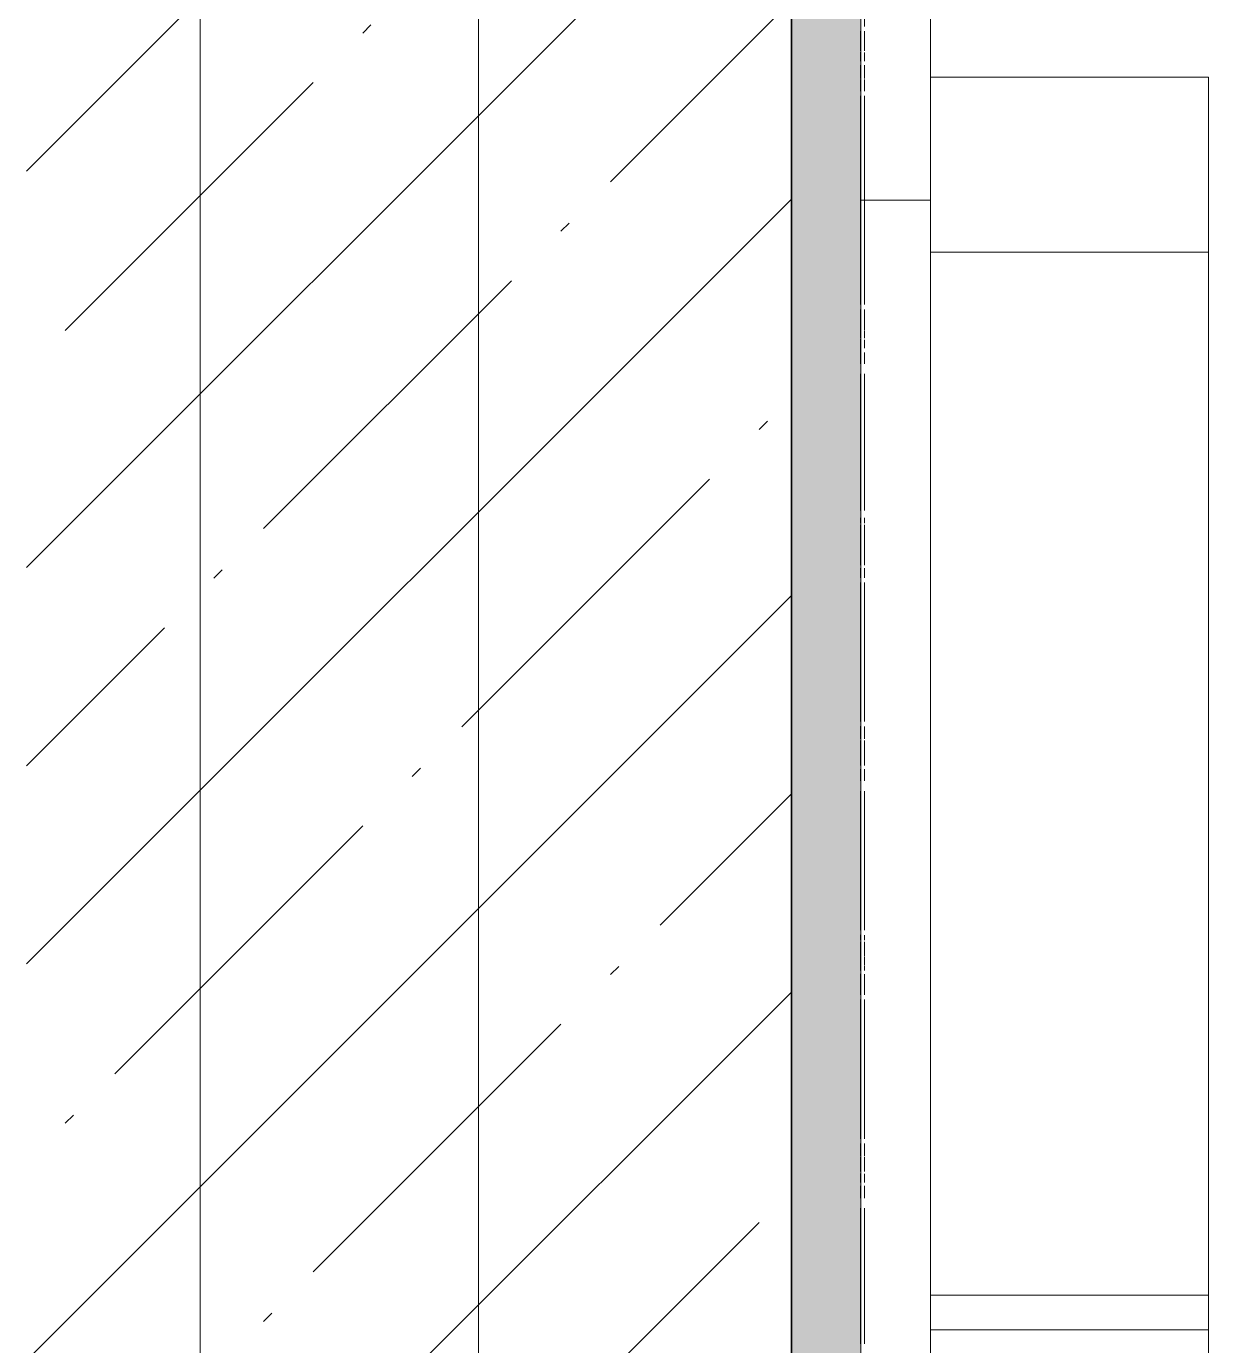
# Model space of a CAD drawing. Header units: millimetres. Extents: x 855 to 84199, y -1987 to 21700.
# Drawn here: x 10323.9 to 10663.9, y 18925 to 19304.5 of the extents above; entities that cross this region are included whole.
import ezdxf

# ---------------------------------------------------------------- set-up
doc = ezdxf.new("R2010")
doc.units = ezdxf.units.MM
for name, color, linetype, lineweight, true_color in [('A-WALL-2', 7, 'Continuous', 25, 0x3c3c3c), ('A-WALL-3', 7, 'Continuous', 35, 0x3c3c3c), ('A-WALL-FNSH-1', 7, 'Continuous', 13, 0x3c3c3c), ('I-FURN-1', 7, 'Continuous', 9, 0xf0f0f0)]:
    doc.layers.add(name, color=color, linetype=linetype, lineweight=lineweight, true_color=true_color)
for name, color, linetype, lineweight in [('I-WALL', 7, 'Continuous', 9), ('S-STRS-MBND', 7, 'Continuous', 9), ('Оси', 7, 'Continuous', 9)]:
    doc.layers.add(name, color=color, linetype=linetype, lineweight=lineweight)

# ---------------------------------------------------------------- blocks, each defined once
blk = doc.blocks.new('Бизиборд лего - бизиборд 1_21б-32328682-План разверток пом_ 1_60_ Этаж 1')
at = {"layer": 'I-FURN-1'}
for p, q in [((315, 100), (-35.37, 100)), ((-35.37, 100), (-35.37, 20)), ((-35.37, 20), (-35.37, 100)), ((-35.37, 100), (315, 100)), ((315, 100), (15, 100)), ((15, 100), (15, 20)), ((15, 20), (15, 100)), ((15, 100), (315, 100)), ((365, 100), (315, 100)), ((315, 100), (365, 100)), ((315, 20), (315, 100)), ((315, 100), (315, 20)), ((365, 100), (325, 100)), ((325, 100), (325, 20)), ((325, 20), (325, 100)), ((325, 100), (365, 100)), ((365, 100), (325, 100)), ((325, 100), (325, 20)), ((325, 20), (325, 100)), ((325, 100), (365, 100)), ((0, 20), (-500, 20)), ((-50, 20), (-35.35, 20)), ((-35.35, 20), (-50, 20)), ((-50, 20), (-48.66, 20)), ((-49.66, 20), (-50, 20)), ((-50, 20), (-47.07, 20)), ((-49.66, 20), (-50, 20)), ((-50, 20), (-47.07, 20)), ((-45, 20), (-50, 20)), ((-50, 20), (-35.35, 20)), ((-45, 20), (-50, 20)), ((-50, 20), (-35.35, 20)), ((-42.59, 20), (-50, 20)), ((-50, 20), (-49.66, 20)), ((-35.35, 20), (-50, 20)), ((-50, 20), (-35.35, 20)), ((-35.35, 20), (-50, 20)), ((-50, 20), (-35.35, 20)), ((-35.35, 20), (-50, 20)), ((-50, 20), (-35.35, 20)), ((-35.35, 20), (-50, 20)), ((-50, 20), (-42.59, 20)), ((-35.35, 20), (-50, 20)), ((-50, 20), (-49.66, 20)), ((-49.66, 20), (-50, 20)), ((-50, 20), (-35.35, 20)), ((-45, 20), (-50, 20)), ((-50, 20), (-47.07, 20)), ((-35.35, 20), (-50, 20)), ((-50, 20), (-35.35, 20)), ((-35.35, 20), (-50, 20)), ((-50, 20), (-35.35, 20)), ((-45, 20), (-50, 20)), ((-50, 20), (-35.35, 20)), ((-47.07, 20), (-50, 20)), ((-50, 20), (-35.35, 20)), ((-35.35, 20), (-50, 20)), ((-50, 20), (-35.35, 20)), ((-35.35, 20), (-50, 20)), ((-50, 20), (-35.35, 20)), ((-35.35, 20), (-50, 20)), ((-50, 20), (-35.35, 20)), ((-35.35, 20), (-50, 20)), ((-50, 20), (-30, 20)), ((-30, 20), (-50, 20)), ((-50, 20), (-30, 20)), ((-37.41, 20), (-50, 20)), ((-50, 20), (-30, 20)), ((-30, 20), (-50, 20)), ((-50, 20), (-42.59, 20)), ((-35, 20), (-50, 20)), ((-50, 20), (-45, 20)), ((-49.66, 20), (-50, 20)), ((-50, 20), (-30, 20)), ((-45, 20), (-50, 20)), ((-47.07, 20), (-49.66, 20)), ((-35.35, 20), (-49.66, 20)), ((-49.66, 20), (-35.35, 20)), ((-49.66, 20), (-48.66, 20)), ((-48.66, 20), (-49.66, 20)), ((-45, 20), (-49.66, 20)), ((-48.66, 20), (-42.98, 20)), ((-48.66, 20), (-45, 20)), ((-48.66, 20), (-47.07, 20)), ((-47.07, 20), (-48.66, 20)), ((-37.41, 20), (-47.07, 20)), ((-47.07, 20), (-40, 20)), ((-47.07, 20), (-45, 20)), ((-47.07, 20), (-45, 20)), ((-45, 20), (-47.07, 20)), ((-47.07, 20), (-45, 20)), ((-35.35, 20), (-47.07, 20)), ((-45, 20), (-42.59, 20)), ((-45, 20), (-42.59, 20)), ((-35.35, 20), (-45, 20)), ((-35.35, 20), (-45, 20)), ((-45, 20), (-40, 20)), ((-42.59, 20), (-45, 20)), ((-35.35, 20), (-45, 20)), ((-45, 20), (-35.35, 20)), ((-35.35, 20), (-45, 20)), ((-45, 20), (-30, 20)), ((-37.41, 20), (-45, 20)), ((-35, 20), (-45, 20)), ((-42.59, 20), (-40, 20)), ((-42.59, 20), (-40, 20)), ((-42.59, 20), (-40, 20)), ((-35.35, 20), (-42.59, 20)), ((-42.59, 20), (-37.41, 20)), ((-40, 20), (-42.59, 20)), ((-42.59, 20), (-30.34, 20)), ((-40, 20), (-37.41, 20)), ((-40, 20), (-35.35, 20)), ((-40, 20), (-35.35, 20)), ((-40, 20), (-37.41, 20)), ((-37.41, 20), (-40, 20)), ((-38.84, 20), (-35.37, 20)), ((-37.41, 20), (-35.35, 20)), ((-35.35, 20), (-37.41, 20)), ((-37.41, 20), (-35.35, 20)), ((-37.41, 20), (-35.35, 20)), ((-35.35, 20), (-37.41, 20)), ((-31.34, 20), (-37.41, 20)), ((-30, 20), (-37.41, 20)), ((-35.37, 20), (-34.71, 20)), ((-34.71, 20), (-35.37, 20)), ((-35, 20), (-30, 20)), ((-30, 20), (-35, 20)), ((-35, 20), (-30.34, 20)), ((-30, 20), (-35, 20)), ((-35, 20), (-31.34, 20)), ((-30, 20), (-35, 20)), ((-35, 20), (-32.93, 20)), ((-30, 20), (-35, 20)), ((-35, 20), (-30, 20)), ((-30, 20), (-35, 20)), ((-35, 20), (-30, 20)), ((-30, 20), (-35, 20)), ((-35, 20), (-30, 20)), ((-30, 20), (-35, 20)), ((-35, 20), (-30, 20)), ((-30, 20), (-35, 20)), ((-35, 20), (-30, 20)), ((-30, 20), (-35, 20)), ((-35, 20), (-30, 20)), ((-30, 20), (-35, 20)), ((-35, 20), (-30, 20)), ((-30.34, 20), (-35, 20)), ((-35, 20), (-30, 20)), ((-30, 20), (-35, 20)), ((-35, 20), (-30, 20)), ((-30, 20), (-35, 20)), ((-35, 20), (-31.34, 20)), ((-30, 20), (-35, 20)), ((-35, 20), (-31.34, 20)), ((-30, 20), (-35, 20)), ((-35, 20), (-30, 20)), ((-30, 20), (-35, 20)), ((-35, 20), (-30, 20)), ((-30, 20), (-35, 20)), ((-35, 20), (-30, 20)), ((-30.34, 20), (-35, 20)), ((-35, 20), (-30, 20)), ((-30, 20), (-35, 20)), ((-35, 20), (-30, 20)), ((-30, 20), (-35, 20)), ((-35, 20), (-30, 20)), ((-30, 20), (-35, 20)), ((-31.34, 20), (-35, 20)), ((-30, 20), (-35, 20)), ((-34.71, 20), (-31.34, 20)), ((-34.71, 20), (-31.34, 20)), ((-31.34, 20), (-34.71, 20)), ((-32.93, 20), (-30, 20)), ((-31.34, 20), (-30, 20)), ((-31.34, 20), (-30, 20)), ((-31.34, 20), (-30, 20)), ((-30, 20), (-31.34, 20)), ((-30, 20), (-31.34, 20)), ((-30.34, 20), (-30, 20)), ((-30, 20), (-30.34, 20)), ((-30, 20), (-30.34, 20)), ((-30.34, 20), (-30, 20)), ((-30, 20), (0, 20)), ((-30, 20), (30, 20)), ((30, 20), (-30, 20)), ((0, 0), (0, 20)), ((0, 20), (0, 0)), ((500, 20), (0, 20)), ((0, 20), (0, 0)), ((0, 0), (0, 20)), ((0, 20), (15, 20)), ((15, 20), (30, 20)), ((30, 20), (15, 20)), ((15, 20), (30, 20)), ((30, 20), (31.34, 20)), ((31.34, 20), (30, 20)), ((30, 20), (31.34, 20)), ((31.34, 20), (30, 20)), ((30, 20), (31.34, 20)), ((31.34, 20), (30, 20)), ((30, 20), (31.34, 20)), ((31.34, 20), (30, 20)), ((30, 20), (31.34, 20)), ((30.34, 20), (30, 20)), ((30, 20), (31.34, 20)), ((31.34, 20), (30, 20)), ((30, 20), (31.34, 20)), ((31.34, 20), (30, 20)), ((30, 20), (31.34, 20)), ((30.34, 20), (30, 20)), ((30, 20), (31.34, 20)), ((31.34, 20), (30, 20)), ((30, 20), (31.34, 20)), ((31.34, 20), (30, 20)), ((30, 20), (31.34, 20)), ((31.34, 20), (30, 20)), ((30, 20), (31.34, 20)), ((31.34, 20), (30, 20)), ((30, 20), (31.34, 20)), ((31.34, 20), (30, 20)), ((30, 20), (31.34, 20)), ((31.34, 20), (30, 20)), ((30, 20), (31.34, 20)), ((31.34, 20), (30, 20)), ((30, 20), (31.34, 20)), ((31.34, 20), (30, 20)), ((30, 20), (31.34, 20)), ((31.34, 20), (30, 20)), ((30, 20), (31.34, 20)), ((31.34, 20), (30, 20)), ((30, 20), (31.34, 20)), ((31.34, 20), (30, 20)), ((30, 20), (31.34, 20)), ((31.34, 20), (30, 20)), ((30, 20), (31.34, 20)), ((31.34, 20), (30, 20)), ((30, 20), (31.34, 20)), ((31.34, 20), (30, 20)), ((30, 20), (31.34, 20)), ((31.34, 20), (30, 20)), ((30, 20), (31.34, 20)), ((31.34, 20), (30, 20)), ((30, 20), (31.34, 20)), ((31.34, 20), (30, 20)), ((30, 20), (31.34, 20)), ((31.34, 20), (30, 20)), ((30, 20), (31.34, 20)), ((50, 20), (30, 20)), ((31.34, 20), (30.34, 20)), ((31.34, 20), (30.34, 20)), ((31.34, 20), (31.42, 20)), ((31.42, 20), (31.34, 20)), ((31.34, 20), (31.42, 20)), ((31.42, 20), (31.34, 20)), ((31.34, 20), (31.42, 20)), ((31.42, 20), (31.34, 20)), ((31.34, 20), (31.42, 20)), ((31.42, 20), (31.34, 20)), ((31.34, 20), (31.42, 20)), ((31.42, 20), (31.34, 20)), ((31.34, 20), (31.42, 20)), ((31.42, 20), (31.34, 20)), ((31.34, 20), (31.42, 20)), ((31.42, 20), (31.34, 20)), ((31.34, 20), (31.42, 20)), ((31.42, 20), (31.34, 20)), ((31.34, 20), (31.42, 20)), ((31.42, 20), (31.34, 20)), ((31.34, 20), (31.42, 20)), ((31.42, 20), (31.34, 20)), ((31.34, 20), (31.42, 20)), ((31.42, 20), (31.34, 20)), ((31.34, 20), (31.42, 20)), ((31.42, 20), (31.34, 20)), ((31.34, 20), (31.42, 20)), ((31.42, 20), (31.34, 20)), ((31.34, 20), (31.42, 20)), ((31.42, 20), (31.34, 20)), ((31.34, 20), (31.42, 20)), ((31.42, 20), (31.34, 20)), ((31.34, 20), (31.42, 20)), ((31.42, 20), (31.34, 20)), ((31.34, 20), (31.42, 20)), ((31.42, 20), (31.34, 20)), ((31.34, 20), (31.42, 20)), ((31.42, 20), (31.34, 20)), ((31.34, 20), (31.42, 20)), ((31.42, 20), (31.34, 20)), ((31.34, 20), (31.42, 20)), ((31.42, 20), (31.34, 20)), ((31.34, 20), (31.42, 20)), ((31.42, 20), (31.34, 20)), ((31.34, 20), (31.42, 20)), ((31.42, 20), (31.34, 20)), ((31.34, 20), (31.42, 20)), ((31.42, 20), (31.34, 20)), ((31.34, 20), (31.42, 20)), ((31.42, 20), (31.34, 20)), ((31.34, 20), (31.42, 20)), ((31.42, 20), (31.34, 20)), ((31.34, 20), (31.42, 20)), ((31.42, 20), (31.34, 20)), ((31.34, 20), (31.42, 20)), ((31.42, 20), (50, 20)), ((32.93, 20), (31.42, 20)), ((31.42, 20), (50, 20)), ((37.41, 20), (31.42, 20)), ((31.42, 20), (32.93, 20)), ((50, 20), (31.42, 20)), ((31.42, 20), (50, 20)), ((50, 20), (31.42, 20)), ((31.42, 20), (50, 20)), ((37.41, 20), (31.42, 20)), ((31.42, 20), (50, 20)), ((32.93, 20), (31.42, 20)), ((31.42, 20), (32.93, 20)), ((37.41, 20), (31.42, 20)), ((31.42, 20), (50, 20)), ((35, 20), (31.42, 20)), ((31.42, 20), (45, 20)), ((40, 20), (31.42, 20)), ((31.42, 20), (50, 20)), ((50, 20), (31.42, 20)), ((31.42, 20), (50, 20)), ((50, 20), (31.42, 20)), ((31.42, 20), (50, 20)), ((50, 20), (31.42, 20)), ((31.42, 20), (50, 20)), ((50, 20), (31.42, 20)), ((31.42, 20), (47.07, 20)), ((50, 20), (31.42, 20)), ((31.42, 20), (47.07, 20)), ((50, 20), (31.42, 20)), ((31.42, 20), (50, 20)), ((50, 20), (31.42, 20)), ((31.42, 20), (35, 20)), ((50, 20), (31.42, 20)), ((31.42, 20), (50, 20)), ((50, 20), (31.42, 20)), ((31.42, 20), (50, 20)), ((50, 20), (31.42, 20)), ((31.42, 20), (50, 20)), ((50, 20), (31.42, 20)), ((31.42, 20), (37.41, 20)), ((42.59, 20), (31.42, 20)), ((31.42, 20), (50, 20)), ((50, 20), (31.42, 20)), ((31.42, 20), (50, 20)), ((50, 20), (31.42, 20)), ((31.42, 20), (50, 20)), ((50, 20), (31.42, 20)), ((31.42, 20), (50, 20)), ((50, 20), (31.42, 20)), ((31.42, 20), (50, 20)), ((50, 20), (31.42, 20)), ((31.42, 20), (50, 20)), ((31.43, 20), (35, 20)), ((35, 20), (31.43, 20)), ((31.43, 20), (35, 20)), ((35, 20), (31.43, 20)), ((31.43, 20), (35, 20)), ((40, 20), (32.93, 20)), ((32.93, 20), (48.66, 20)), ((35, 20), (32.93, 20)), ((32.93, 20), (50, 20)), ((37.41, 20), (35, 20)), ((45, 20), (35, 20)), ((35, 20), (50, 20)), ((35.56, 20), (39.7, 20)), ((39.7, 20), (35.56, 20)), ((35.56, 20), (39.7, 20)), ((39.7, 20), (35.56, 20)), ((35.56, 20), (39.7, 20)), ((50, 20), (37.41, 20)), ((48.66, 20), (37.41, 20)), ((40, 20), (37.41, 20)), ((50, 20), (37.41, 20)), ((37.41, 20), (50, 20)), ((40, 20), (47.07, 20)), ((47.07, 20), (40, 20)), ((40, 20), (47.07, 20)), ((47.07, 20), (40, 20)), ((40, 20), (47.07, 20)), ((48.66, 20), (40, 20)), ((42.59, 20), (40, 20)), ((45, 20), (40, 20)), ((50, 20), (42.59, 20)), ((50, 20), (42.59, 20)), ((49.66, 20), (45, 20)), ((45, 20), (47.07, 20)), ((47.07, 20), (45, 20)), ((47.07, 20), (50, 20)), ((50, 20), (47.07, 20)), ((47.07, 20), (50, 20)), ((47.07, 20), (48.66, 20)), ((50, 20), (48.66, 20)), ((48.66, 20), (50, 20)), ((49.66, 20), (48.66, 20)), ((48.66, 20), (49.66, 20)), ((50, 20), (49.66, 20)), ((50, 20), (49.66, 20)), ((49.66, 20), (50, 20)), ((50, 20), (89.3, 20)), ((89.3, 20), (50, 20)), ((50, 20), (89.3, 20)), ((89.3, 20), (50, 20)), ((50, 20), (89.3, 20)), ((90, 20), (95, 20)), ((91.34, 20), (90, 20)), ((90, 20), (90.34, 20)), ((109.66, 20), (90, 20)), ((90, 20), (90.34, 20)), ((110, 20), (90, 20)), ((90, 20), (90.34, 20)), ((107.07, 20), (90, 20)), ((90, 20), (95, 20)), ((105, 20), (90, 20)), ((90, 20), (92.93, 20)), ((110, 20), (90, 20)), ((90, 20), (90.34, 20)), ((97.41, 20), (90, 20)), ((90, 20), (110, 20)), ((90.34, 20), (90, 20)), ((90, 20), (110, 20)), ((110, 20), (90, 20)), ((90, 20), (110, 20)), ((110, 20), (90, 20)), ((90, 20), (110, 20)), ((110, 20), (90, 20)), ((90, 20), (110, 20)), ((110, 20), (90, 20)), ((90, 20), (109.66, 20)), ((110, 20), (90, 20)), ((90, 20), (110, 20)), ((110, 20), (90, 20)), ((90, 20), (92.93, 20)), ((90.34, 20), (90, 20)), ((90, 20), (110, 20)), ((110, 20), (90, 20)), ((90, 20), (110, 20)), ((110, 20), (90, 20)), ((90, 20), (110, 20)), ((110, 20), (90, 20)), ((90, 20), (110, 20)), ((110, 20), (90, 20)), ((90, 20), (110, 20)), ((100, 20), (90, 20)), ((90, 20), (110, 20)), ((105, 20), (90, 20)), ((90, 20), (110, 20)), ((110, 20), (90, 20)), ((90, 20), (110, 20)), ((110, 20), (90, 20)), ((90, 20), (110, 20)), ((110, 20), (90, 20)), ((90, 20), (110, 20)), ((110, 20), (90, 20)), ((90, 20), (110, 20)), ((110, 20), (90, 20)), ((90, 20), (110, 20)), ((110, 20), (90, 20)), ((90.34, 20), (92.93, 20)), ((90.34, 20), (110, 20)), ((90.34, 20), (91.34, 20)), ((90.34, 20), (110, 20)), ((91.34, 20), (90.34, 20)), ((110, 20), (90.34, 20)), ((91.34, 20), (92.93, 20)), ((92.93, 20), (91.34, 20)), ((91.34, 20), (92.93, 20)), ((92.93, 20), (91.34, 20)), ((91.34, 20), (92.93, 20)), ((97.41, 20), (91.34, 20)), ((91.34, 20), (92.93, 20)), ((92.93, 20), (91.34, 20)), ((92.93, 20), (105, 20)), ((92.93, 20), (95, 20)), ((92.93, 20), (110, 20)), ((95, 20), (92.93, 20)), ((92.93, 20), (110, 20)), ((93.44, 20), (97.41, 20)), ((97.41, 20), (93.44, 20)), ((93.44, 20), (97.41, 20)), ((97.41, 20), (93.44, 20)), ((93.44, 20), (97.41, 20)), ((95, 20), (107.07, 20)), ((95, 20), (97.41, 20)), ((95, 20), (108.66, 20)), ((100, 20), (95, 20)), ((102.59, 20), (97.41, 20)), ((97.41, 20), (109.66, 20)), ((110, 20), (97.41, 20)), ((97.57, 20), (105, 20)), ((105, 20), (97.57, 20)), ((97.57, 20), (105, 20)), ((105, 20), (97.57, 20)), ((97.57, 20), (105, 20)), ((109.66, 20), (100, 20)), ((110, 20), (100, 20)), ((109.66, 20), (102.59, 20)), ((105, 20), (108.66, 20)), ((107.07, 20), (105, 20)), ((110, 20), (105, 20)), ((105.84, 20), (108.66, 20)), ((108.66, 20), (105.84, 20)), ((105.84, 20), (108.66, 20)), ((108.66, 20), (105.84, 20)), ((105.84, 20), (108.66, 20)), ((107.07, 20), (110, 20)), ((110, 20), (107.07, 20)), ((110, 20), (107.07, 20)), ((108.66, 20), (109.66, 20)), ((108.66, 20), (109.66, 20)), ((110, 20), (109.66, 20)), ((109.66, 20), (110, 20)), ((110, 20), (109.66, 20)), ((109.66, 20), (110, 20)), ((109.66, 20), (110, 20)), ((110, 20), (109.66, 20)), ((109.66, 20), (110, 20)), ((110, 20), (150, 20)), ((150, 20), (110, 20)), ((110, 20), (150, 20)), ((150, 20), (110, 20)), ((110, 20), (150, 20)), ((150, 20), (157.41, 20)), ((150.34, 20), (150, 20)), ((150, 20), (150.34, 20)), ((155, 20), (150, 20)), ((150, 20), (170, 20)), ((162.59, 20), (150, 20)), ((150, 20), (160, 20)), ((152.93, 20), (150, 20)), ((150, 20), (157.41, 20)), ((170, 20), (150, 20)), ((150, 20), (170, 20)), ((170, 20), (150, 20)), ((150, 20), (151.34, 20)), ((160, 20), (150, 20)), ((150, 20), (150.34, 20)), ((170, 20), (150, 20)), ((150, 20), (170, 20)), ((152.93, 20), (150, 20)), ((150, 20), (155, 20)), ((170, 20), (150, 20)), ((150, 20), (170, 20)), ((170, 20), (150, 20)), ((150, 20), (170, 20)), ((170, 20), (150, 20)), ((150, 20), (170, 20)), ((151.34, 20), (150, 20)), ((150, 20), (170, 20)), ((170, 20), (150, 20)), ((150, 20), (170, 20)), ((170, 20), (150, 20)), ((150, 20), (170, 20)), ((170, 20), (150, 20)), ((150, 20), (170, 20)), ((170, 20), (150, 20)), ((150, 20), (170, 20)), ((170, 20), (150, 20)), ((150, 20), (170, 20)), ((170, 20), (150, 20)), ((150, 20), (157.41, 20)), ((157.41, 20), (150, 20)), ((150, 20), (170, 20)), ((155, 20), (150, 20)), ((150, 20), (165, 20)), ((170, 20), (150, 20)), ((150, 20), (165, 20)), ((152.93, 20), (150, 20)), ((150, 20), (170, 20)), ((169.66, 20), (150, 20)), ((150, 20), (170, 20)), ((170, 20), (150, 20)), ((150, 20), (170, 20)), ((160, 20), (150, 20)), ((150, 20), (170, 20)), ((170, 20), (150, 20)), ((152.93, 20), (150.34, 20)), ((150.34, 20), (151.34, 20)), ((150.34, 20), (151.34, 20)), ((151.34, 20), (155, 20)), ((155, 20), (151.34, 20)), ((151.34, 20), (155, 20)), ((155, 20), (151.34, 20)), ((151.34, 20), (155, 20)), ((151.34, 20), (152.93, 20)), ((151.34, 20), (170, 20)), ((151.34, 20), (152.93, 20)), ((168.66, 20), (151.34, 20)), ((155, 20), (152.93, 20)), ((152.93, 20), (155, 20)), ((160, 20), (152.93, 20)), ((152.93, 20), (170, 20)), ((160, 20), (152.93, 20)), ((155, 20), (152.93, 20)), ((157.41, 20), (155, 20)), ((155, 20), (157.41, 20)), ((157.41, 20), (155, 20)), ((155, 20), (170, 20)), ((170, 20), (155, 20)), ((167.07, 20), (155, 20)), ((155.44, 20), (162.59, 20)), ((162.59, 20), (155.44, 20)), ((155.44, 20), (162.59, 20)), ((162.59, 20), (155.44, 20)), ((155.44, 20), (162.59, 20)), ((157.41, 20), (160, 20)), ((160, 20), (157.41, 20)), ((157.41, 20), (160, 20)), ((162.59, 20), (157.41, 20)), ((157.41, 20), (170, 20)), ((157.41, 20), (160, 20)), ((160, 20), (157.41, 20)), ((160, 20), (162.59, 20)), ((167.07, 20), (160, 20)), ((160, 20), (162.59, 20)), ((160, 20), (170, 20)), ((170, 20), (160, 20)), ((170, 20), (160, 20)), ((170, 20), (160, 20)), ((160, 20), (162.59, 20)), ((162.59, 20), (160, 20)), ((170, 20), (160, 20)), ((162.59, 20), (165, 20)), ((162.59, 20), (165, 20)), ((165, 20), (162.59, 20)), ((170, 20), (162.59, 20)), ((162.59, 20), (167.07, 20)), ((167.07, 20), (162.59, 20)), ((163.71, 20), (167.07, 20)), ((167.07, 20), (163.71, 20)), ((163.71, 20), (167.07, 20)), ((167.07, 20), (163.71, 20)), ((163.71, 20), (167.07, 20)), ((165, 20), (167.07, 20)), ((165, 20), (167.07, 20)), ((167.07, 20), (165, 20)), ((165, 20), (170, 20)), ((165, 20), (167.07, 20)), ((167.07, 20), (168.66, 20)), ((169.66, 20), (167.07, 20)), ((167.07, 20), (168.66, 20)), ((168.66, 20), (167.07, 20)), ((167.07, 20), (168.66, 20)), ((168.66, 20), (167.07, 20)), ((167.07, 20), (168.66, 20)), ((170, 20), (167.07, 20)), ((168.66, 20), (169.66, 20)), ((168.66, 20), (169.66, 20)), ((169.66, 20), (168.66, 20)), ((170, 20), (168.66, 20)), ((168.66, 20), (169.66, 20)), ((169.66, 20), (168.66, 20)), ((168.66, 20), (169.66, 20)), ((169.66, 20), (170, 20)), ((170, 20), (169.66, 20)), ((169.66, 20), (170, 20)), ((170, 20), (169.66, 20)), ((169.66, 20), (170, 20)), ((170, 20), (169.66, 20)), ((169.66, 20), (170, 20)), ((170, 20), (169.66, 20)), ((170, 20), (210, 20)), ((210, 20), (170, 20)), ((170, 20), (210, 20)), ((210, 20), (170, 20)), ((170, 20), (210, 20)), ((210, 20), (211.34, 20)), ((230, 20), (210, 20)), ((210, 20), (212.93, 20)), ((210.34, 20), (210, 20)), ((210, 20), (230, 20)), ((230, 20), (210, 20)), ((210, 20), (211.34, 20)), ((212.93, 20), (210, 20)), ((210, 20), (215, 20)), ((211.34, 20), (210, 20)), ((210, 20), (212.93, 20)), ((230, 20), (210, 20)), ((210, 20), (220, 20)), ((228.66, 20), (210, 20)), ((210, 20), (225, 20)), ((230, 20), (210, 20)), ((210, 20), (230, 20)), ((230, 20), (210, 20)), ((210, 20), (230, 20)), ((211.34, 20), (210, 20)), ((210, 20), (230, 20)), ((230, 20), (210, 20)), ((210, 20), (230, 20)), ((211.34, 20), (210, 20)), ((210, 20), (230, 20)), ((230, 20), (210, 20)), ((210, 20), (230, 20)), ((230, 20), (210, 20)), ((210, 20), (217.41, 20)), ((230, 20), (210, 20)), ((210, 20), (230, 20)), ((230, 20), (210, 20)), ((210, 20), (230, 20)), ((230, 20), (210, 20)), ((210, 20), (230, 20)), ((230, 20), (210, 20)), ((210, 20), (230, 20)), ((230, 20), (210, 20)), ((210, 20), (230, 20)), ((225, 20), (210, 20)), ((210, 20), (230, 20)), ((230, 20), (210, 20)), ((210, 20), (230, 20)), ((230, 20), (210, 20)), ((210, 20), (230, 20)), ((230, 20), (210, 20)), ((210, 20), (230, 20)), ((230, 20), (210, 20)), ((210, 20), (210.34, 20)), ((222.59, 20), (210, 20)), ((210, 20), (225, 20)), ((230, 20), (210, 20)), ((210, 20), (230, 20)), ((230, 20), (210, 20)), ((227.07, 20), (210.34, 20)), ((210.34, 20), (211.34, 20)), ((211.34, 20), (212.93, 20)), ((212.93, 20), (211.34, 20)), ((211.34, 20), (212.93, 20)), ((212.93, 20), (211.34, 20)), ((211.34, 20), (212.93, 20)), ((211.34, 20), (212.93, 20)), ((211.34, 20), (212.93, 20)), ((228.66, 20), (211.34, 20)), ((212.93, 20), (211.34, 20)), ((212.93, 20), (211.34, 20)), ((211.34, 20), (212.93, 20)), ((212.93, 20), (215, 20)), ((212.93, 20), (220, 20)), ((212.93, 20), (215, 20)), ((225, 20), (212.93, 20)), ((212.93, 20), (230, 20)), ((217.41, 20), (212.93, 20)), ((230, 20), (212.93, 20)), ((212.93, 20), (215, 20)), ((213.32, 20), (221.58, 20)), ((221.58, 20), (213.32, 20)), ((213.32, 20), (221.58, 20)), ((221.58, 20), (213.32, 20)), ((213.32, 20), (221.58, 20)), ((215, 20), (220, 20)), ((215, 20), (217.41, 20)), ((215, 20), (225, 20)), ((215, 20), (220, 20)), ((217.41, 20), (222.59, 20)), ((230, 20), (217.41, 20)), ((217.41, 20), (220, 20)), ((220, 20), (230, 20)), ((220, 20), (222.59, 20)), ((220, 20), (230, 20)), ((220, 20), (222.59, 20)), ((220, 20), (222.59, 20)), ((222.59, 20), (228.66, 20)), ((228.66, 20), (222.59, 20)), ((222.59, 20), (228.66, 20)), ((228.66, 20), (222.59, 20)), ((222.59, 20), (228.66, 20)), ((222.59, 20), (230, 20)), ((222.59, 20), (230, 20)), ((222.59, 20), (225, 20)), ((222.59, 20), (225, 20)), ((225, 20), (222.59, 20)), ((230, 20), (225, 20)), ((225, 20), (230, 20)), ((225, 20), (230, 20)), ((225, 20), (229.66, 20)), ((230, 20), (225, 20)), ((225, 20), (230, 20)), ((227.07, 20), (225, 20)), ((225, 20), (230, 20)), ((230, 20), (227.07, 20)), ((230, 20), (227.07, 20)), ((229.66, 20), (228.66, 20)), ((230, 20), (228.66, 20)), ((230, 20), (229.66, 20)), ((229.66, 20), (230, 20)), ((230, 20), (270, 20)), ((270, 20), (230, 20)), ((230, 20), (270, 20)), ((270, 20), (230, 20)), ((230, 20), (270, 20)), ((270, 20), (285, 20)), ((272.93, 20), (270, 20)), ((270, 20), (270.34, 20)), ((282.59, 20), (270, 20)), ((270, 20), (270.34, 20)), ((290, 20), (270, 20)), ((270, 20), (280, 20)), ((285, 20), (270, 20)), ((270, 20), (272.93, 20)), ((280, 20), (270, 20)), ((270, 20), (287.07, 20)), ((270.34, 20), (270, 20)), ((270, 20), (282.59, 20)), ((289.66, 20), (270, 20)), ((270, 20), (270.34, 20)), ((290, 20), (270, 20)), ((270, 20), (290, 20)), ((280, 20), (270, 20)), ((270, 20), (272.93, 20)), ((290, 20), (270, 20)), ((270, 20), (290, 20)), ((282.59, 20), (270, 20)), ((270, 20), (289.66, 20)), ((277.41, 20), (270, 20)), ((270, 20), (289.66, 20)), ((290, 20), (270, 20)), ((270, 20), (290, 20)), ((290, 20), (270, 20)), ((270, 20), (290, 20)), ((272.93, 20), (270, 20)), ((270, 20), (290, 20)), ((290, 20), (270, 20)), ((270, 20), (290, 20)), ((290, 20), (270, 20)), ((270, 20), (290, 20)), ((290, 20), (270, 20)), ((270, 20), (290, 20)), ((290, 20), (270, 20)), ((270, 20), (290, 20)), ((272.93, 20), (270, 20)), ((270, 20), (290, 20)), ((290, 20), (270, 20)), ((270, 20), (290, 20)), ((290, 20), (270, 20)), ((270, 20), (271.34, 20)), ((288.66, 20), (270, 20)), ((270, 20), (290, 20)), ((290, 20), (270, 20)), ((270, 20), (290, 20)), ((290, 20), (270, 20)), ((270, 20), (290, 20)), ((290, 20), (270, 20)), ((270, 20), (290, 20)), ((290, 20), (270, 20)), ((270.34, 20), (282.59, 20)), ((270.34, 20), (272.93, 20)), ((272.93, 20), (270.34, 20)), ((270.34, 20), (282.59, 20)), ((271.34, 20), (275, 20)), ((275, 20), (271.34, 20)), ((271.34, 20), (275, 20)), ((275, 20), (271.34, 20)), ((271.34, 20), (275, 20)), ((271.34, 20), (272.93, 20)), ((275, 20), (272.93, 20)), ((272.93, 20), (290, 20)), ((272.93, 20), (275, 20)), ((275, 20), (272.93, 20)), ((272.93, 20), (288.66, 20)), ((290, 20), (272.93, 20)), ((275, 20), (272.93, 20)), ((272.93, 20), (282.59, 20)), ((277.41, 20), (275, 20)), ((275, 20), (282.59, 20)), ((280, 20), (275, 20)), ((277.41, 20), (275, 20)), ((275.32, 20), (279.45, 20)), ((279.45, 20), (275.32, 20)), ((275.32, 20), (279.45, 20)), ((279.45, 20), (275.32, 20)), ((275.32, 20), (279.45, 20)), ((280, 20), (277.41, 20)), ((290, 20), (277.41, 20)), ((290, 20), (277.41, 20)), ((280, 20), (282.59, 20)), ((282.59, 20), (280, 20)), ((280, 20), (282.59, 20)), ((282.59, 20), (280, 20)), ((280, 20), (282.59, 20)), ((282.59, 20), (280, 20)), ((280, 20), (289.66, 20)), ((282.59, 20), (280, 20)), ((290, 20), (280, 20)), ((290, 20), (280, 20)), ((290, 20), (282.59, 20)), ((282.59, 20), (290, 20)), ((285, 20), (282.59, 20)), ((282.59, 20), (290, 20)), ((290, 20), (282.59, 20)), ((282.59, 20), (290, 20)), ((282.59, 20), (290, 20)), ((285, 20), (282.59, 20)), ((282.59, 20), (288.66, 20)), ((283.59, 20), (287.07, 20)), ((287.07, 20), (283.59, 20)), ((283.59, 20), (287.07, 20)), ((287.07, 20), (283.59, 20)), ((283.59, 20), (287.07, 20)), ((285, 20), (290, 20)), ((288.66, 20), (285, 20)), ((290, 20), (285, 20)), ((287.07, 20), (285, 20)), ((287.07, 20), (288.66, 20)), ((290, 20), (287.07, 20)), ((290, 20), (288.66, 20)), ((288.66, 20), (290, 20)), ((288.66, 20), (289.66, 20)), ((288.66, 20), (290, 20)), ((290, 20), (288.66, 20)), ((289.66, 20), (290, 20)), ((290, 20), (289.66, 20)), ((289.66, 20), (290, 20)), ((289.66, 20), (290, 20)), ((289.66, 20), (290, 20)), ((290, 20), (315, 20)), ((315, 20), (290, 20)), ((290, 20), (315, 20)), ((315, 20), (290, 20)), ((290, 20), (315, 20)), ((315, 20), (329.06, 20)), ((329.06, 20), (315, 20)), ((315, 20), (325, 20)), ((325, 20), (329.06, 20)), ((329.06, 20), (325, 20)), ((325, 20), (329.06, 20)), ((329.06, 20), (325, 20)), ((325, 20), (329.06, 20)), ((-500, 0), (0, 0)), ((-30, 0), (-50, 0)), ((-50, 0), (-30, 0)), ((-30, 0), (-50, 0)), ((-50, 0), (-30, 0)), ((-30, 0), (-50, 0)), ((-50, 0), (-30, 0)), ((-35, 0), (-50, 0)), ((-50, 0), (-30, 0)), ((-49.66, 0), (-50, 0)), ((-50, 0), (-30, 0)), ((-30, 0), (-50, 0)), ((-50, 0), (-30, 0)), ((-30, 0), (-50, 0)), ((-50, 0), (-30, 0)), ((-30, 0), (-50, 0)), ((-50, 0), (-42.59, 0)), ((-30, 0), (-50, 0)), ((-50, 0), (-30, 0)), ((-30, 0), (-50, 0)), ((-50, 0), (-30, 0)), ((-47.07, 0), (-50, 0)), ((-50, 0), (-30, 0)), ((-30, 0), (-50, 0)), ((-50, 0), (-30, 0)), ((-30, 0), (-50, 0)), ((-50, 0), (-49.66, 0)), ((-45, 0), (-50, 0)), ((-50, 0), (-47.07, 0)), ((-40, 0), (-50, 0)), ((-50, 0), (-45, 0)), ((-48.66, 0), (-50, 0)), ((-50, 0), (-49.66, 0)), ((-30, 0), (-49.66, 0)), ((-49.66, 0), (-30, 0)), ((-49.66, 0), (-47.07, 0)), ((-42.98, 0), (-48.66, 0)), ((-47.07, 0), (-48.66, 0)), ((-45, 0), (-47.07, 0)), ((-47.07, 0), (-30, 0)), ((-45, 0), (-47.07, 0)), ((-47.07, 0), (-45, 0)), ((-30, 0), (-45, 0)), ((-30, 0), (-45, 0)), ((-45, 0), (-30, 0)), ((-40, 0), (-45, 0)), ((-45, 0), (-32.93, 0)), ((-40, 0), (-42.59, 0)), ((-42.59, 0), (-30, 0)), ((-31.34, 0), (-40, 0)), ((-35, 0), (-40, 0)), ((-35, 0), (-38.84, 0)), ((-32.93, 0), (-35, 0)), ((-32.93, 0), (-35, 0)), ((-31.34, 0), (-34.71, 0)), ((-30, 0), (-32.93, 0)), ((-30, 0), (-32.93, 0)), ((-32.93, 0), (-31.34, 0)), ((-30, 0), (-31.34, 0)), ((-31.34, 0), (-30, 0)), ((30, 0), (-30, 0)), ((0, 0), (500, 0)), ((31.34, 0), (30, 0)), ((30, 0), (31.34, 0)), ((31.34, 0), (30, 0)), ((30, 0), (31.34, 0)), ((31.34, 0), (30, 0)), ((30, 0), (31.34, 0)), ((31.34, 0), (30, 0)), ((30, 0), (31.34, 0)), ((31.34, 0), (30, 0)), ((30, 0), (31.34, 0)), ((31.34, 0), (30, 0)), ((30, 0), (31.34, 0)), ((31.34, 0), (30, 0)), ((30, 0), (31.34, 0)), ((31.34, 0), (30, 0)), ((30, 0), (31.34, 0)), ((31.34, 0), (30, 0)), ((30, 0), (31.34, 0)), ((31.34, 0), (30, 0)), ((30, 0), (31.34, 0)), ((31.34, 0), (30, 0)), ((30, 0), (31.34, 0)), ((31.34, 0), (30, 0)), ((30, 0), (31.34, 0)), ((31.34, 0), (30, 0)), ((30, 0), (31.34, 0)), ((31.34, 0), (30, 0)), ((30, 0), (31.34, 0)), ((31.34, 0), (30, 0)), ((30, 0), (30.34, 0)), ((31.34, 0), (30, 0)), ((30, 0), (50, 0)), ((30.34, 0), (31.34, 0)), ((31.42, 0), (31.34, 0)), ((31.34, 0), (31.42, 0)), ((31.42, 0), (31.34, 0)), ((31.34, 0), (31.42, 0)), ((31.42, 0), (31.34, 0)), ((31.34, 0), (31.42, 0)), ((31.42, 0), (31.34, 0)), ((31.34, 0), (31.42, 0)), ((31.42, 0), (31.34, 0)), ((31.34, 0), (31.42, 0)), ((31.42, 0), (31.34, 0)), ((31.34, 0), (31.42, 0)), ((31.42, 0), (31.34, 0)), ((31.34, 0), (31.42, 0)), ((31.42, 0), (31.34, 0)), ((31.34, 0), (31.42, 0)), ((31.42, 0), (31.34, 0)), ((31.34, 0), (31.42, 0)), ((31.42, 0), (31.34, 0)), ((31.34, 0), (31.42, 0)), ((31.42, 0), (31.34, 0)), ((31.34, 0), (31.42, 0)), ((31.42, 0), (31.34, 0)), ((31.34, 0), (31.42, 0)), ((31.42, 0), (31.34, 0)), ((31.34, 0), (31.42, 0)), ((31.42, 0), (31.34, 0)), ((31.34, 0), (31.42, 0)), ((31.42, 0), (31.34, 0)), ((31.34, 0), (31.42, 0)), ((31.42, 0), (31.34, 0)), ((50, 0), (31.42, 0)), ((31.42, 0), (50, 0)), ((50, 0), (31.42, 0)), ((31.42, 0), (50, 0)), ((50, 0), (31.42, 0)), ((31.42, 0), (50, 0)), ((40, 0), (31.42, 0)), ((31.42, 0), (50, 0)), ((50, 0), (31.42, 0)), ((31.42, 0), (50, 0)), ((50, 0), (31.42, 0)), ((31.42, 0), (50, 0)), ((50, 0), (31.42, 0)), ((31.42, 0), (50, 0)), ((49.66, 0), (31.42, 0)), ((31.42, 0), (50, 0)), ((50, 0), (31.42, 0)), ((31.42, 0), (50, 0)), ((50, 0), (31.42, 0)), ((31.42, 0), (37.41, 0)), ((50, 0), (31.42, 0)), ((31.42, 0), (50, 0)), ((50, 0), (31.42, 0)), ((31.42, 0), (50, 0)), ((40, 0), (31.42, 0)), ((31.42, 0), (50, 0)), ((37.41, 0), (31.42, 0)), ((31.42, 0), (48.66, 0)), ((50, 0), (31.42, 0)), ((31.42, 0), (50, 0)), ((50, 0), (31.42, 0)), ((39.7, 0), (31.43, 0)), ((37.41, 0), (40, 0)), ((50, 0), (37.41, 0)), ((39.7, 0), (40, 0)), ((47.07, 0), (40, 0)), ((50, 0), (40, 0)), ((40, 0), (42.59, 0)), ((45, 0), (40, 0)), ((42.59, 0), (45, 0)), ((45, 0), (50, 0)), ((50, 0), (45, 0)), ((48.66, 0), (50, 0)), ((50, 0), (49.66, 0)), ((89.3, 0), (50, 0)), ((110, 0), (90, 0)), ((90, 0), (110, 0)), ((110, 0), (90, 0)), ((90, 0), (110, 0)), ((90.34, 0), (90, 0)), ((90, 0), (110, 0)), ((110, 0), (90, 0)), ((90, 0), (110, 0)), ((110, 0), (90, 0)), ((90, 0), (110, 0)), ((110, 0), (90, 0)), ((90, 0), (110, 0)), ((110, 0), (90, 0)), ((90, 0), (110, 0)), ((110, 0), (90, 0)), ((90, 0), (110, 0)), ((110, 0), (90, 0)), ((90, 0), (110, 0)), ((110, 0), (90, 0)), ((90, 0), (110, 0)), ((110, 0), (90, 0)), ((90, 0), (110, 0)), ((91.34, 0), (90, 0)), ((90, 0), (110, 0)), ((105, 0), (90, 0)), ((90, 0), (90.34, 0)), ((105, 0), (90, 0)), ((90, 0), (110, 0)), ((100, 0), (90, 0)), ((90, 0), (105, 0)), ((110, 0), (90, 0)), ((90, 0), (110, 0)), ((91.34, 0), (90.34, 0)), ((90.34, 0), (91.34, 0)), ((92.93, 0), (91.34, 0)), ((109.66, 0), (91.34, 0)), ((110, 0), (91.34, 0)), ((91.34, 0), (92.93, 0)), ((92.93, 0), (97.41, 0)), ((97.41, 0), (93.44, 0)), ((97.41, 0), (102.59, 0)), ((105, 0), (97.57, 0)), ((102.59, 0), (100, 0)), ((102.59, 0), (110, 0)), ((110, 0), (102.59, 0)), ((110, 0), (105, 0)), ((107.07, 0), (105, 0)), ((105, 0), (109.66, 0)), ((108.66, 0), (105.84, 0)), ((108.66, 0), (107.07, 0)), ((110, 0), (108.66, 0)), ((110, 0), (109.66, 0)), ((109.66, 0), (110, 0)), ((150, 0), (110, 0)), ((150.34, 0), (150, 0)), ((150, 0), (170, 0)), ((170, 0), (150, 0)), ((150, 0), (170, 0)), ((170, 0), (150, 0)), ((150, 0), (157.41, 0)), ((150.34, 0), (150, 0)), ((150, 0), (170, 0)), ((170, 0), (150, 0)), ((150, 0), (169.66, 0)), ((170, 0), (150, 0)), ((150, 0), (170, 0)), ((170, 0), (150, 0)), ((150, 0), (170, 0)), ((170, 0), (150, 0)), ((150, 0), (170, 0)), ((170, 0), (150, 0)), ((150, 0), (170, 0)), ((170, 0), (150, 0)), ((150, 0), (170, 0)), ((170, 0), (150, 0)), ((150, 0), (170, 0)), ((152.93, 0), (150, 0)), ((150, 0), (157.41, 0)), ((167.07, 0), (150, 0)), ((150, 0), (151.34, 0)), ((170, 0), (150, 0)), ((150, 0), (170, 0)), ((170, 0), (150, 0)), ((150, 0), (160, 0)), ((170, 0), (150, 0)), ((150, 0), (170, 0)), ((167.07, 0), (150.34, 0)), ((157.41, 0), (150.34, 0)), ((155, 0), (151.34, 0)), ((151.34, 0), (162.59, 0)), ((168.66, 0), (152.93, 0)), ((162.59, 0), (155.44, 0)), ((157.41, 0), (160, 0)), ((165, 0), (157.41, 0)), ((157.41, 0), (162.59, 0)), ((160, 0), (162.59, 0)), ((160, 0), (168.66, 0)), ((162.59, 0), (165, 0)), ((162.59, 0), (170, 0)), ((162.59, 0), (168.66, 0)), ((167.07, 0), (163.71, 0)), ((165, 0), (167.07, 0)), ((167.07, 0), (165, 0)), ((170, 0), (167.07, 0)), ((167.07, 0), (168.66, 0)), ((170, 0), (167.07, 0)), ((170, 0), (167.07, 0)), ((168.66, 0), (169.66, 0)), ((170, 0), (168.66, 0)), ((168.66, 0), (170, 0)), ((168.66, 0), (170, 0)), ((169.66, 0), (170, 0)), ((169.66, 0), (170, 0)), ((210, 0), (170, 0)), ((225, 0), (210, 0)), ((210, 0), (229.66, 0)), ((212.93, 0), (210, 0)), ((210, 0), (230, 0)), ((210.34, 0), (210, 0)), ((210, 0), (220, 0)), ((230, 0), (210, 0)), ((210, 0), (210.34, 0)), ((220, 0), (210, 0)), ((210, 0), (229.66, 0)), ((230, 0), (210, 0)), ((210, 0), (230, 0)), ((230, 0), (210, 0)), ((210, 0), (230, 0)), ((230, 0), (210, 0)), ((210, 0), (230, 0)), ((222.59, 0), (210, 0)), ((210, 0), (230, 0)), ((230, 0), (210, 0)), ((210, 0), (230, 0)), ((230, 0), (210, 0)), ((210, 0), (230, 0)), ((227.07, 0), (210, 0)), ((210, 0), (230, 0)), ((230, 0), (210, 0)), ((210, 0), (212.93, 0)), ((230, 0), (210, 0)), ((210, 0), (230, 0)), ((215, 0), (210, 0)), ((210, 0), (230, 0)), ((230, 0), (210, 0)), ((210, 0), (230, 0)), ((222.59, 0), (210.34, 0)), ((210.34, 0), (211.34, 0)), ((212.93, 0), (211.34, 0)), ((211.34, 0), (212.93, 0)), ((215, 0), (212.93, 0)), ((212.93, 0), (215, 0)), ((212.93, 0), (215, 0)), ((221.58, 0), (213.32, 0)), ((222.59, 0), (215, 0)), ((215, 0), (217.41, 0)), ((215, 0), (227.07, 0)), ((220, 0), (215, 0)), ((217.41, 0), (220, 0)), ((220, 0), (222.59, 0)), ((220, 0), (222.59, 0)), ((222.59, 0), (220, 0)), ((230, 0), (220, 0)), ((228.66, 0), (222.59, 0)), ((230, 0), (222.59, 0)), ((225, 0), (222.59, 0)), ((222.59, 0), (225, 0)), ((222.59, 0), (225, 0)), ((229.66, 0), (222.59, 0)), ((230, 0), (222.59, 0)), ((230, 0), (225, 0)), ((227.07, 0), (225, 0)), ((225, 0), (230, 0)), ((225, 0), (227.07, 0)), ((230, 0), (227.07, 0)), ((227.07, 0), (228.66, 0)), ((230, 0), (227.07, 0)), ((227.07, 0), (229.66, 0)), ((228.66, 0), (229.66, 0)), ((229.66, 0), (230, 0)), ((229.66, 0), (230, 0)), ((230, 0), (229.66, 0)), ((229.66, 0), (230, 0)), ((229.66, 0), (230, 0)), ((270, 0), (230, 0)), ((290, 0), (270, 0)), ((270, 0), (290, 0)), ((275, 0), (270, 0)), ((270, 0), (271.34, 0)), ((277.41, 0), (270, 0)), ((270, 0), (290, 0)), ((272.93, 0), (270, 0)), ((270, 0), (290, 0)), ((271.34, 0), (270, 0)), ((270, 0), (290, 0)), ((270.34, 0), (270, 0)), ((270, 0), (270.34, 0)), ((290, 0), (270, 0)), ((270, 0), (290, 0)), ((270.34, 0), (270, 0)), ((270, 0), (272.93, 0)), ((290, 0), (270, 0)), ((270, 0), (290, 0)), ((290, 0), (270, 0)), ((270, 0), (290, 0)), ((290, 0), (270, 0)), ((270, 0), (290, 0)), ((290, 0), (270, 0)), ((270, 0), (290, 0)), ((290, 0), (270, 0)), ((270, 0), (271.34, 0)), ((290, 0), (270, 0)), ((270, 0), (290, 0)), ((290, 0), (270, 0)), ((270, 0), (290, 0)), ((290, 0), (270, 0)), ((270, 0), (290, 0)), ((271.34, 0), (270.34, 0)), ((270.34, 0), (271.34, 0)), ((290, 0), (270.34, 0)), ((275, 0), (271.34, 0)), ((271.34, 0), (272.93, 0)), ((272.93, 0), (271.34, 0)), ((272.93, 0), (271.34, 0)), ((271.34, 0), (272.93, 0)), ((271.34, 0), (288.66, 0)), ((272.93, 0), (275, 0)), ((290, 0), (272.93, 0)), ((275, 0), (272.93, 0)), ((275, 0), (272.93, 0)), ((272.93, 0), (275, 0)), ((272.93, 0), (290, 0)), ((277.41, 0), (275, 0)), ((275, 0), (277.41, 0)), ((277.41, 0), (275, 0)), ((290, 0), (275, 0)), ((275, 0), (290, 0)), ((279.45, 0), (275.32, 0)), ((280, 0), (277.41, 0)), ((277.41, 0), (290, 0)), ((290, 0), (277.41, 0)), ((280, 0), (277.41, 0)), ((279.45, 0), (280, 0)), ((282.59, 0), (280, 0)), ((282.59, 0), (280, 0)), ((282.59, 0), (280, 0)), ((290, 0), (282.59, 0)), ((285, 0), (282.59, 0)), ((287.07, 0), (283.59, 0)), ((288.66, 0), (285, 0)), ((289.66, 0), (288.66, 0)), ((288.66, 0), (290, 0)), ((290, 0), (289.66, 0)), ((329.06, 0), (290, 0))]:
    blk.add_line(p, q, dxfattribs=at)

msp = doc.modelspace()

# ---------------------------------------------------------------- hatches: boundary and pattern name
at = {"layer": 'I-WALL'}
h = msp.add_hatch(dxfattribs=at)
h.set_pattern_fill('FP_2', color=256, style=0, pattern_type=2)
h.set_pattern_definition([(45, (-90256.056, 0), (-57.024626, 57.024626), []), (45, (-90199.03, 0), (-57.024626, 57.024626), [100.806, -20.161, 3.353, -16.808])])
h.paths.add_polyline_path([(10460.11, 17750), (10543.94, 17750), (10543.94, 21400), (10323.94, 21400), (10323.94, 17750)])
h = msp.add_hatch(dxfattribs=at)
h.set_pattern_fill('FP_19', color=256, style=0, pattern_type=2)
h.set_pattern_definition([(0, (-90256.056, 0), (121.92, 30.48), [10.058, -81.382, 10.058, -81.382, -487.68]), (0, (-90256.056, 0), (121.92, 30.48), [-182.88, 10.058, -172.822, 10.058, -81.382, -213.36]), (0, (-90256.056, 0), (121.92, 30.48), [-457.2, 10.058, -50.902, 10.058, -142.342]), (120, (-90210.336, 15.24), (-87.356454, 90.345817), [10.058, -81.382, 10.058, -81.382, -487.68]), (120, (-90210.336, 15.24), (-87.356454, 90.345817), [-182.88, 10.058, -172.822, 10.058, -81.382, -213.36]), (120, (-90210.336, 15.24), (-87.356454, 90.345817), [-457.2, 10.058, -50.902, 10.058, -142.342]), (240, (-90195.096, 76.2), (-34.563546, -120.825817), [10.058, -81.382, 10.058, -81.382, -487.68]), (240, (-90195.096, 76.2), (-34.563546, -120.825817), [-182.88, 10.058, -172.822, 10.058, -81.382, -213.36]), (240, (-90195.096, 76.2), (-34.563546, -120.825817), [-457.2, 10.058, -50.902, 10.058, -142.342])])
h.paths.add_polyline_path([(10562.36, 17750), (10563.94, 17750), (10563.94, 20791.5), (10543.94, 20791.5), (10543.94, 17750)])

# ---------------------------------------------------------------- linework, layer by layer
at = {"layer": 'A-WALL-2'}
for p, q in [((10563.94, 19297.48), (10563.94, 19303.16)), ((10563.94, 19294.5), (10563.94, 19297.09)), ((10563.94, 19289.5), (10563.94, 19293.34)), ((10563.94, 19285.84), (10563.94, 19289.21)), ((10563.94, 19224.5), (10563.94, 19284.5)), ((10563.94, 19214.8), (10563.94, 19223.07)), ((10563.94, 19207.43), (10563.94, 19214.5)), ((10563.94, 19165.2), (10563.94, 19204.5)), ((10563.94, 19161.57), (10563.94, 19163.16)), ((10563.94, 19157.09), (10563.94, 19161.06)), ((10563.94, 19149.5), (10563.94, 19156.93)), ((10563.94, 19145.84), (10563.94, 19148.66)), ((10563.94, 19104.5), (10563.94, 19144.5)), ((10563.94, 19099.5), (10563.94, 19103.16)), ((10563.94, 19091.91), (10563.94, 19099.06)), ((10563.94, 19087.43), (10563.94, 19090.79)), ((10563.94, 19044.5), (10563.94, 19084.5)), ((10563.94, 19041.57), (10563.94, 19043.16)), ((10563.94, 19032.92), (10563.94, 19041.18)), ((10563.94, 19025.84), (10563.94, 19031.91)), ((10563.94, 18984.5), (10563.94, 19024.5)), ((10563.94, 18979.5), (10563.94, 18983.16)), ((10563.94, 18975.05), (10563.94, 18979.18)), ((10563.94, 18971.91), (10563.94, 18974.5)), ((10563.94, 18967.43), (10563.94, 18970.91)), ((10563.94, 18925.44), (10563.94, 18964.5))]:
    msp.add_line(p, q, dxfattribs=at)
at = {"layer": 'A-WALL-3'}
msp.add_line((10543.94, 17530), (10543.94, 20754), dxfattribs=at)
at = {"layer": 'A-WALL-FNSH-1'}
for p, q in [((10564.94, 19304.48), (10564.94, 19344.5)), ((10564.94, 19301.57), (10564.94, 19303.08)), ((10564.94, 19299.5), (10564.94, 19301.47)), ((10564.94, 19297.48), (10564.94, 19299.38)), ((10564.94, 19294.5), (10564.94, 19296.96)), ((10564.94, 19291.91), (10564.94, 19293.34)), ((10564.94, 19289.5), (10564.94, 19291.79)), ((10564.94, 19287.43), (10564.94, 19289.21)), ((10564.94, 19285.84), (10564.94, 19287.35)), ((10564.94, 19224.48), (10564.94, 19284.5)), ((10564.94, 19221.57), (10564.94, 19223.07)), ((10564.94, 19219.5), (10564.94, 19221.47)), ((10564.94, 19217.09), (10564.94, 19219.38)), ((10564.94, 19214.8), (10564.94, 19216.96)), ((10564.94, 19211.91), (10564.94, 19214.37)), ((10564.94, 19209.5), (10564.94, 19210.67)), ((10564.94, 19207.43), (10564.94, 19209.4)), ((10564.94, 19165.2), (10564.94, 19204.5)), ((10564.94, 19161.57), (10564.94, 19163.08)), ((10564.94, 19159.5), (10564.94, 19161.06)), ((10564.94, 19157.09), (10564.94, 19159.38)), ((10564.94, 19154.5), (10564.94, 19156.93)), ((10564.94, 19151.91), (10564.94, 19154.37)), ((10564.94, 19149.5), (10564.94, 19151.79)), ((10564.94, 19147.43), (10564.94, 19148.66)), ((10564.94, 19145.84), (10564.94, 19147.35)), ((10564.94, 19104.48), (10564.94, 19144.5)), ((10564.94, 19101.57), (10564.94, 19103.08)), ((10564.94, 19099.5), (10564.94, 19101.47)), ((10564.94, 19097.09), (10564.94, 19099.06)), ((10564.94, 19094.5), (10564.94, 19096.96)), ((10564.94, 19091.91), (10564.94, 19094.37)), ((10564.94, 19089.5), (10564.94, 19090.79)), ((10564.94, 19087.43), (10564.94, 19089.4)), ((10564.94, 19044.48), (10564.94, 19084.5)), ((10564.94, 19041.57), (10564.94, 19043.08)), ((10564.94, 19039.5), (10564.94, 19041.18)), ((10564.94, 19037.09), (10564.94, 19039.38)), ((10564.94, 19034.5), (10564.94, 19036.96)), ((10564.94, 19032.92), (10564.94, 19034.37)), ((10564.94, 19029.5), (10564.94, 19031.79)), ((10564.94, 19027.43), (10564.94, 19029.4)), ((10564.94, 19025.84), (10564.94, 19027.35)), ((10564.94, 18984.48), (10564.94, 19024.5)), ((10564.94, 18981.57), (10564.94, 18983.08)), ((10564.94, 18979.5), (10564.94, 18981.47)), ((10564.94, 18977.09), (10564.94, 18979.18)), ((10564.94, 18975.05), (10564.94, 18976.96)), ((10564.94, 18971.91), (10564.94, 18974.37)), ((10564.94, 18969.5), (10564.94, 18970.91)), ((10564.94, 18967.43), (10564.94, 18969.4)), ((10564.94, 18925.44), (10564.94, 18964.5))]:
    msp.add_line(p, q, dxfattribs=at)
at = {"layer": 'S-STRS-MBND'}
msp.add_line((10373.94, 17750), (10373.94, 21150), dxfattribs=at)
at = {"layer": 'Оси'}
msp.add_line((10453.94, 18900), (10453.94, 21400), dxfattribs=at)

# ---------------------------------------------------------------- block references
at = {"layer": 'I-FURN-1', "rotation": 270.0000000000001}
msp.add_blockref('Бизиборд лего - бизиборд 1_21б-32328682-План разверток пом_ 1_60_ Этаж 1', (10563.94, 19254.5), dxfattribs=at)

doc.saveas('drawing.dxf')
